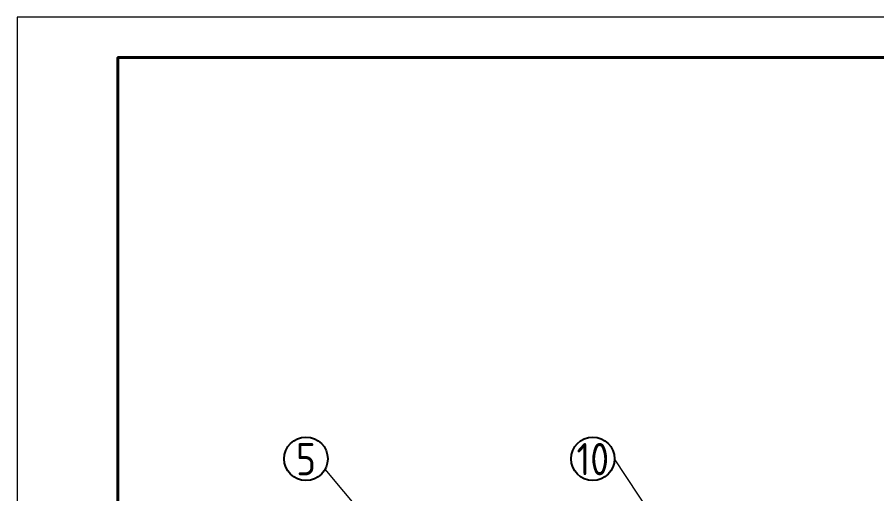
# Model space of a CAD drawing. Header units: millimetres. Extents: x 188205 to 604756, y -401673 to 15123.
# Drawn here: x 342389 to 356246, y -301848 to -294164 of the extents above; entities that cross this region are included whole.
import ezdxf
from ezdxf.enums import TextEntityAlignment as Align

# ---------------------------------------------------------------- set-up
doc = ezdxf.new("R2010")
doc.units = ezdxf.units.MM
doc.header["$LTSCALE"] = 500
for name, color, linetype, lineweight in [('BIAOZHU', 3, 'Continuous', 25), ('SHI', 7, 'Continuous', 40), ('WEN', 3, 'Continuous', 20), ('XI', 2, 'Continuous', 20)]:
    doc.layers.add(name, color=color, linetype=linetype, lineweight=lineweight)
doc.styles.add('GB', font='gbenor.shx', dxfattribs={"bigfont": 'gbcbig.shx'})

# ---------------------------------------------------------------- blocks, each defined once
blk = doc.blocks.new('序号')
at = {"layer": 'BIAOZHU'}
blk.add_circle((0, -5.4), 5.4, dxfattribs=at)
at = {"layer": 'BIAOZHU', "style": 'GB', "flags": 8}
blk.add_attdef('序号', text='', height=8, dxfattribs=at).set_placement((0, -5.48), align=Align.MIDDLE)

msp = doc.modelspace()

# ---------------------------------------------------------------- linework, layer by layer
at = {"layer": 'SHI'}
msp.add_lwpolyline([(344013.636, -332123.503), (396403.636, -332123.503), (396403.636, -294813.503), (344013.636, -294813.503)], close=True, dxfattribs=at)
at = {"layer": 'WEN'}
for p, q in [((354692.869, -305341.399), (352018.469, -301283.934)), ((350625.208, -305366.032), (347352.725, -301449.78))]:
    msp.add_line(p, q, dxfattribs=at)
at = {"layer": 'XI'}
msp.add_lwpolyline([(342388.636, -332773.503), (397053.636, -332773.503), (397053.636, -294163.503), (342388.636, -294163.503)], close=True, dxfattribs=at)

# ---------------------------------------------------------------- block references
at = {"layer": 'WEN', "xscale": 65, "yscale": 65, "zscale": 65}
for p, values in [((347043.628, -300933.155), {'序号': '5'}), ((351667.69, -300933.155), {'序号': '10'})]:
    msp.add_blockref('序号', p, dxfattribs=at).add_auto_attribs(values)

doc.saveas('drawing.dxf')
